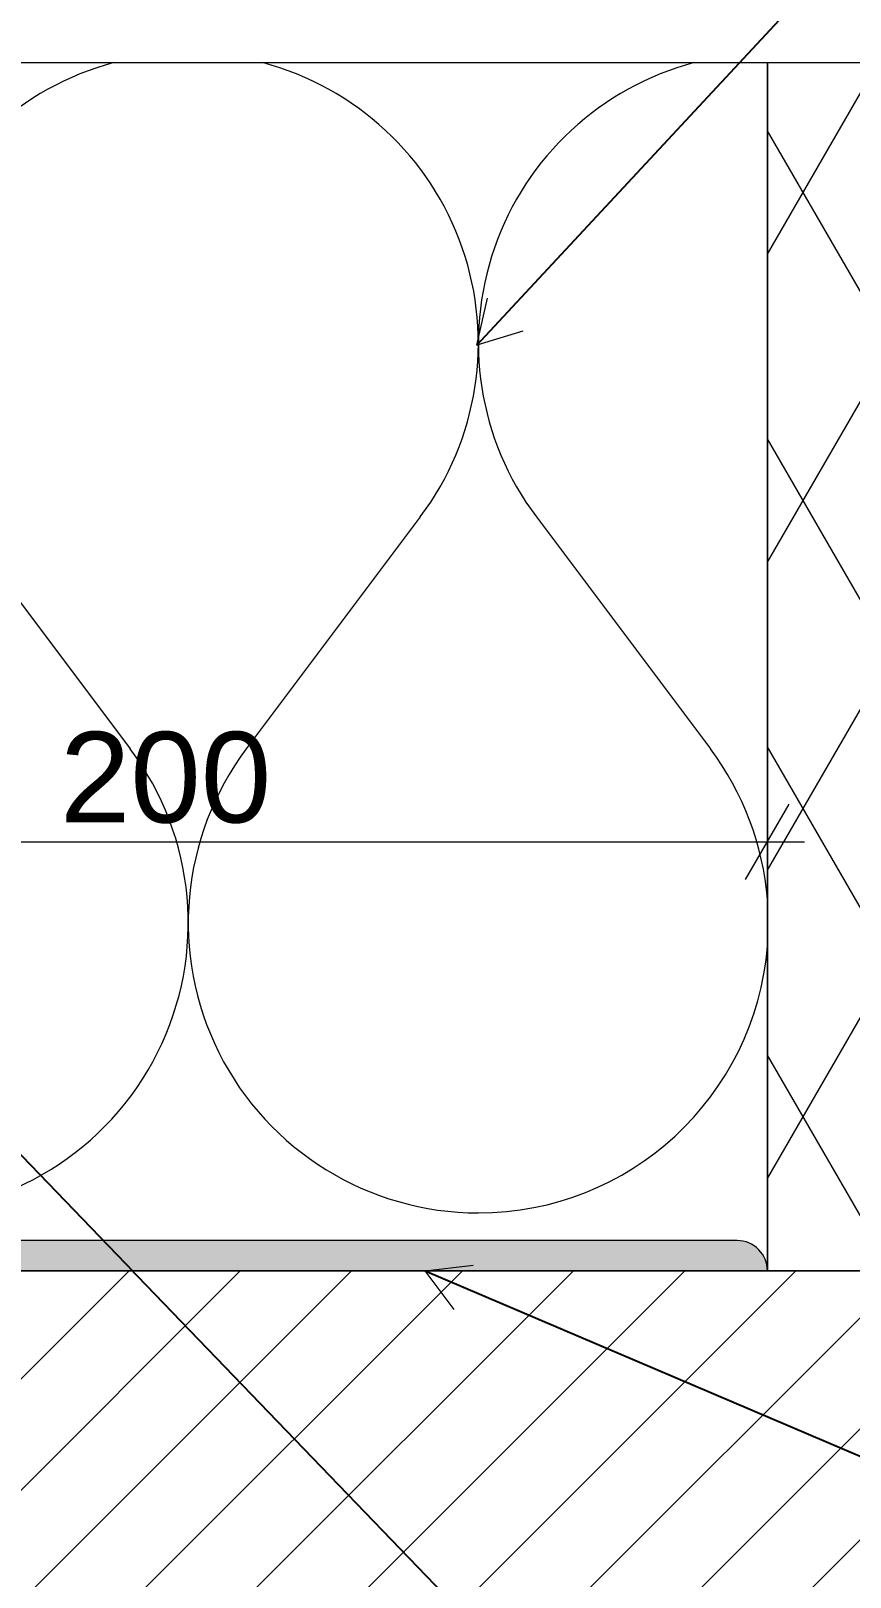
# Model space of a CAD drawing. Header units: millimetres. Extents: x 1894 to 3631, y -787 to 661.
# Drawn here: x 2394.7 to 2530.3, y -264.1 to -8.2 of the extents above; entities that cross this region are included whole.
import ezdxf

# ---------------------------------------------------------------- set-up
doc = ezdxf.new("R2010")
doc.units = ezdxf.units.MM
doc.header["$MEASUREMENT"] = 0
doc.linetypes.add('Wipeout_Contour', pattern=[1000, 0, -1000])
for name, color, linetype, lineweight in [('2D Drafting - General_Pen_No__1', 7, 'Continuous', 13), ('Annotation - Label_Pen_No__2', 8, 'Continuous', 15), ('Dimensioning - General_Pen_No__1', 7, 'Continuous', 13), ('Structural - Bearing_Pen_No__1', 7, 'Continuous', 13)]:
    doc.layers.add(name, color=color, linetype=linetype, lineweight=lineweight)
doc.layers.add('2D Drafting - General_Pen_No__61', color=7, linetype='Continuous', lineweight=20, true_color=0x6a6a6a)
doc.layers.add('Structural - Bearing_Pen_No__161', color=7, linetype='Continuous', lineweight=13, true_color=0x6a6a6a)
doc.layers.add('Dimensioning - General', color=7, linetype='Continuous')
doc.layers.add('Structural - Bearing', color=7, linetype='Continuous')
doc.styles.add('GENERATED_STYLE_1', font='')
doc.styles.get('GENERATED_STYLE_1').set_extended_font_data('Arial')
doc.dimstyles.new('GENERATED_STYLE__3', dxfattribs={"dimtxt": 15, "dimasz": 9.500000000000002, "dimexe": 0.18, "dimexo": 0.0625, "dimgap": 0, "dimtad": 1, "dimtih": 1, "dimtoh": 1, "dimdec": 0, "dimzin": 0, "dimdsep": 46, "dimtxsty": 'GENERATED_STYLE_1', "dimblk": 'ARROWHEAD_2', "dimblk1": 'ARROWHEAD_2', "dimblk2": 'ARROWHEAD_2', "dimcen": 0.09, "dimse1": 1, "dimse2": 1, "dimclrd": 7, "dimclre": 7, "dimclrt": 7, "dimadec": 0, "dimazin": 0, "dimtfac": 1, "dimtdec": 4, "dimtmove": 0, "dimatfit": 3, "dimfxl": 0, "dimtolj": 1, "dimtzin": 0, "dimarcsym": 0})
doc.dimstyles.new('GENERATED_STYLE__4', dxfattribs={"dimtxt": 0.18, "dimasz": 7.6, "dimexe": 0.18, "dimexo": 0.0625, "dimgap": 0, "dimtad": 0, "dimtih": 1, "dimtoh": 1, "dimdec": 4, "dimzin": 0, "dimdsep": 46, "dimcen": 0.09, "dimadec": 0, "dimazin": 0, "dimtfac": 1, "dimtdec": 4, "dimtmove": 0, "dimatfit": 3, "dimldrblk": 'ARROWHEAD_14', "dimfxl": 0, "dimtolj": 1, "dimtzin": 0, "dimarcsym": 0})

# ---------------------------------------------------------------- blocks, each defined once
blk = doc.blocks.new('*X1')
at = {"layer": 'Structural - Bearing_Pen_No__161', "color": 251, "linetype": 'Continuous', "lineweight": 13, "true_color": 0x6a6a6a}
for p, q in [((2363.146618974039, -88.64029382071637), (2334.346601840283, -127.0402809704005)), ((2382.346618974037, -88.64030238759428), (2411.146601840281, -127.0403152379121)), ((2459.14661897403, -88.64033665510586), (2430.346601840274, -127.04032380479)), ((2478.346618974028, -88.64034522198378), (2507.146601840271, -127.0403580723016))]:
    blk.add_line(p, q, dxfattribs=at)
for centre, radius, start, end in [((2324.74663182436, -59.84027668696505), 47.99999999999903, 323.1300767892644, 75.16331784254915), ((2420.746631824351, -59.84031952135453), 47.99999999999903, 104.8356738154679, 216.8698720809489), ((2420.746631824351, -59.84031952135453), 47.99999999999903, 323.1300767892644, 75.16460451524556), ((2516.746631824341, -59.84036235574402), 47.99999999999903, 104.8343870336748, 216.8698720809489), ((2372.746588989964, -155.8402981041518), 48.0000000000016, 143.1300767892667, 269.9999744351073), ((2372.746588989964, -155.8402981041518), 48.0000000000016, 269.999974435107, 36.86987208094741), ((2468.746588989955, -155.8403409385413), 48.0000000000016, 143.1300767892667, 269.9999744351073), ((2468.746588989954, -155.8403409385413), 48.0000000000016, 4.598537793284157, 36.86987208094741), ((2276.746588989974, -155.8402552697623), 48.0000000000016, 326.1106141732368, 33.88968641848847), ((2468.746588989954, -155.8403409385413), 48.0000000000016, 269.999974435107, 355.401726363154)]:
    blk.add_arc(centre, radius, start, end, dxfattribs=at)
blk = doc.blocks.new('*D6')
at = {"layer": 'Dimensioning - General_Pen_No__1', "color": 7, "linetype": 'Continuous', "lineweight": 13}
for p, q in [((2316.591693777403, -151.806351742042), (2316.591693777403, -133.056351742042)), ((2516.591753992324, -151.806351742042), (2516.591753992324, -133.056351742042)), ((2320.200131277403, -136.181351742042), (2312.983256277403, -148.681351742042)), ((2512.983316492324, -148.681351742042), (2520.200191492324, -136.181351742042)), ((2310.479193777403, -142.431351742042), (2316.591693777403, -142.431351742042)), ((2316.591693777403, -142.431351742042), (2516.591753992324, -142.431351742042)), ((2516.591753992324, -142.431351742042), (2522.704253992324, -142.431351742042))]:
    blk.add_line(p, q, dxfattribs=at)
at = {"layer": 'Dimensioning - General_Pen_No__1', "color": 7, "lineweight": 13, "insert": (2399.517373735852, -139.4313518090972), "char_height": 15, "attachment_point": 7, "style": 'GENERATED_STYLE_1'}
blk.add_mtext('\\A1;{\\pql;\\fArial|b0|i0|c0|p34;200}', dxfattribs=at)
blk = doc.blocks.new('ARROWHEAD_2')
at = {"color": 0, "linetype": 'Continuous', "lineweight": 0}
for p, q in [((-0.3781315, -0.655), (0.3781315, 0.655)), ((0, 0), (-1, 0))]:
    blk.add_line(p, q, dxfattribs=at)
blk = doc.blocks.new('ARROWHEAD_14')
at = {"color": 0, "linetype": 'Continuous', "lineweight": 0}
blk.add_line((0, 0), (-1, 0), dxfattribs=at)
at = {"color": 0, "linetype": 'Continuous', "lineweight": 0, "flags": 128}
blk.add_lwpolyline([(-0.9093, 0.525), (0, 0), (-0.9093, -0.525)], dxfattribs=at)

msp = doc.modelspace()

# ---------------------------------------------------------------- block references
at = {"layer": 'Structural - Bearing_Pen_No__161', "color": 251, "linetype": 'Continuous', "lineweight": 13, "true_color": 0x6a6a6a}
msp.add_blockref('*X1', (0, 0), dxfattribs=at)

# ---------------------------------------------------------------- dimensions: what is measured, and where the dimension line sits
at = {"layer": 'Dimensioning - General', "color": 7, "linetype": 'Continuous', "lineweight": 13}
dim = msp.add_linear_dim(base=(2516.591753992324, -142.431351742042), p1=(2316.591693777403, -13.44066325104631), p2=(2516.591753992324, -13.44017747216342), dimstyle='GENERATED_STYLE__3', dxfattribs=at)
dim.commit()
dim.dimension.update_dxf_attribs({"geometry": '*D6', "text_midpoint": (2416.670323617215, -131.9313518090972), "dimtype": 160})

# ---------------------------------------------------------------- leaders
at = {"layer": 'Annotation - Label_Pen_No__2', "color": 8, "linetype": 'Continuous', "lineweight": 15, "annotation_type": 0, "has_hookline": 1, "hookline_direction": 0}
for points, text_width, horizontal_direction in [([(1949.918435607874, -34.44181071249481), (2435.514684623335, 467.4536585715675), (2522.087432466138, 471.9070646528882)], 1071.175, (0.9999999999998797, -4.905282538165635e-07, 0)), ([(2313.913885727112, -16.10756086291172), (2612.069823250294, 283.8138768483037), (3223.27208925954, 283.8138768483037)], 376.825, (0.9999999999998797, -4.905282325002814e-07, 0)), ([(2468.470412241153, -60.20633398144582), (2700.139512880422, 188.7893074671824), (2924.372046649968, 196.9492831890809)], 675.725, (0.9999999999998797, -4.90528231612103e-07, 0))]:
    msp.add_leader(points, dimstyle='GENERATED_STYLE__4', dxfattribs=dict(at, text_width=text_width, horizontal_direction=horizontal_direction))

# ---------------------------------------------------------------- wipeouts: each hides what was drawn before it
at = {"color": 254, "linetype": 'Wipeout_Contour', "lineweight": 0, "ltscale": 11969.29325808168}
msp.add_wipeout([(2316.5921033052778, -213.44182882098124), (3631.436984953838, -213.43850768769892), (3631.437425511068, -403.4385296172262), (2316.5926426238248, -403.44185075031737)], dxfattribs=at).dxf.layer = 'Structural - Bearing'

# ---------------------------------------------------------------- next in the draw order: hatches: boundary and pattern name
at = {"layer": '2D Drafting - General_Pen_No__61', "linetype": 'Continuous', "lineweight": 0, "true_color": 0x1a1a1a}
msp.add_hatch(color=250, dxfattribs=at).paths.add_polyline_path([(2316.591693777403, -13.44066325104631), (2316.592095516669, -213.4405381424297), (2326.59209551666, -213.4405381424297), (2516.592095515744, -213.4401093644983, 0.414213562373095), (2511.592095516668, -208.44053814242), (2326.59209551666, -208.44053814242, -0.414213562373095), (2321.592095516665, -203.4405381424246), (2321.592095516665, -18.44095803889989, 0.414213562373095)])
at = {"layer": 'Structural - Bearing_Pen_No__1', "linetype": 'Continuous', "lineweight": 13}
h = msp.add_hatch(dxfattribs=at)
h.set_pattern_fill('Batt_Insulation_0001', style=0, pattern_type=2)
h.set_pattern_definition([(60.00010885639066, (2654.970441995396, -213.4398706613104), (-22.08368009483269, 12.74999999995904), []), (120.0001088563113, (2654.970441995396, -213.4398706613104), (22.0836154981737, 12.74999999995919), [])])
h.paths.add_polyline_path([(3631.436523911487, -13.43746963273246), (3631.436984951275, -213.437397074008), (2516.592232985, -213.4402212013092), (2516.591708353357, -13.44017747227444)])
h = msp.add_hatch(dxfattribs=at)
h.set_pattern_fill('Common_Brick_0001', style=0, pattern_type=2)
h.set_pattern_definition([(44.99999999999995, (2554.970561489866, -308.4412376721143), (-9.192387818248324, 9.192387818248323), [])])
h.paths.add_polyline_path([(2316.592103305278, -213.4418288209813), (3631.436984953838, -213.4385076876989), (3631.437425511068, -403.4385296172262), (2316.592642623825, -403.4418507503174)])

# ---------------------------------------------------------------- next in the draw order: linework, layer by layer
at = {"layer": '2D Drafting - General_Pen_No__1', "color": 7, "linetype": 'Continuous', "lineweight": 13, "flags": 128}
msp.add_lwpolyline([(2316.591693777403, -13.44066325104631), (2316.592095516669, -213.4405381424297), (2326.59209551666, -213.4405381424297), (2516.592095515744, -213.4401093644983, 0.414213562373095), (2511.592095516668, -208.44053814242), (2326.59209551666, -208.44053814242, -0.414213562373095), (2321.592095516665, -203.4405381424246), (2321.592095516665, -18.44095803889989, 0.414213562373095)], format="xyb", close=True, dxfattribs=at)
at = {"layer": 'Structural - Bearing_Pen_No__1', "color": 7, "linetype": 'Continuous', "lineweight": 13}
msp.add_line((2316.59218310188, -213.441820729079), (2793.348555167854, -213.4406165022497), dxfattribs=at)
at = {"layer": 'Structural - Bearing_Pen_No__1', "color": 7, "linetype": 'Continuous', "lineweight": 13, "flags": 128}
for points in [[(2516.591753992324, -13.44017747216342), (2516.592215032379, -213.4402197358202), (2316.5922184091, -213.4407263762733), (2316.591693777403, -13.44066325104631)], [(3631.436523911487, -13.43746963273246), (3631.436984951275, -213.437397074008), (2516.592232985, -213.4402212013092), (2516.591708353357, -13.44017747227444)], [(2316.592103305278, -213.4418288209813), (3631.436984953838, -213.4385076876989), (3631.437425511068, -403.4385296172262), (2316.592642623825, -403.4418507503174)]]:
    msp.add_lwpolyline(points, close=True, dxfattribs=at)

# ---------------------------------------------------------------- next in the draw order: leaders
at = {"layer": 'Annotation - Label_Pen_No__2', "color": 8, "linetype": 'Continuous', "lineweight": 15, "annotation_type": 0, "has_hookline": 1, "hookline_direction": 0}
for points, text_width, horizontal_direction in [([(2304.907354500443, -102.7091929195991), (2758.724513878219, -574.0818655746963), (3215.816464785623, -572.7105755054871)], 383.6250000000001, (0.9999999999998797, -4.905282289475677e-07, 0)), ([(2459.973942366907, -213.4402371361539), (3162.416260648558, -512.9206517809708), (3170.016260648463, -512.9206137507216)], 429.4249999999999, (0.9999999999874801, 5.003980161887459e-06, 0)), ([(2314.023715583864, -232.9722492201763), (2735.86958405324, -654.8181176895531), (3013.166508861953, -655.0471773897805)], 586.2750000000001, (0.9999999999998797, 4.905282383621378e-07, 0))]:
    msp.add_leader(points, dimstyle='GENERATED_STYLE__4', dxfattribs=dict(at, text_width=text_width, horizontal_direction=horizontal_direction))

doc.saveas('drawing.dxf')
